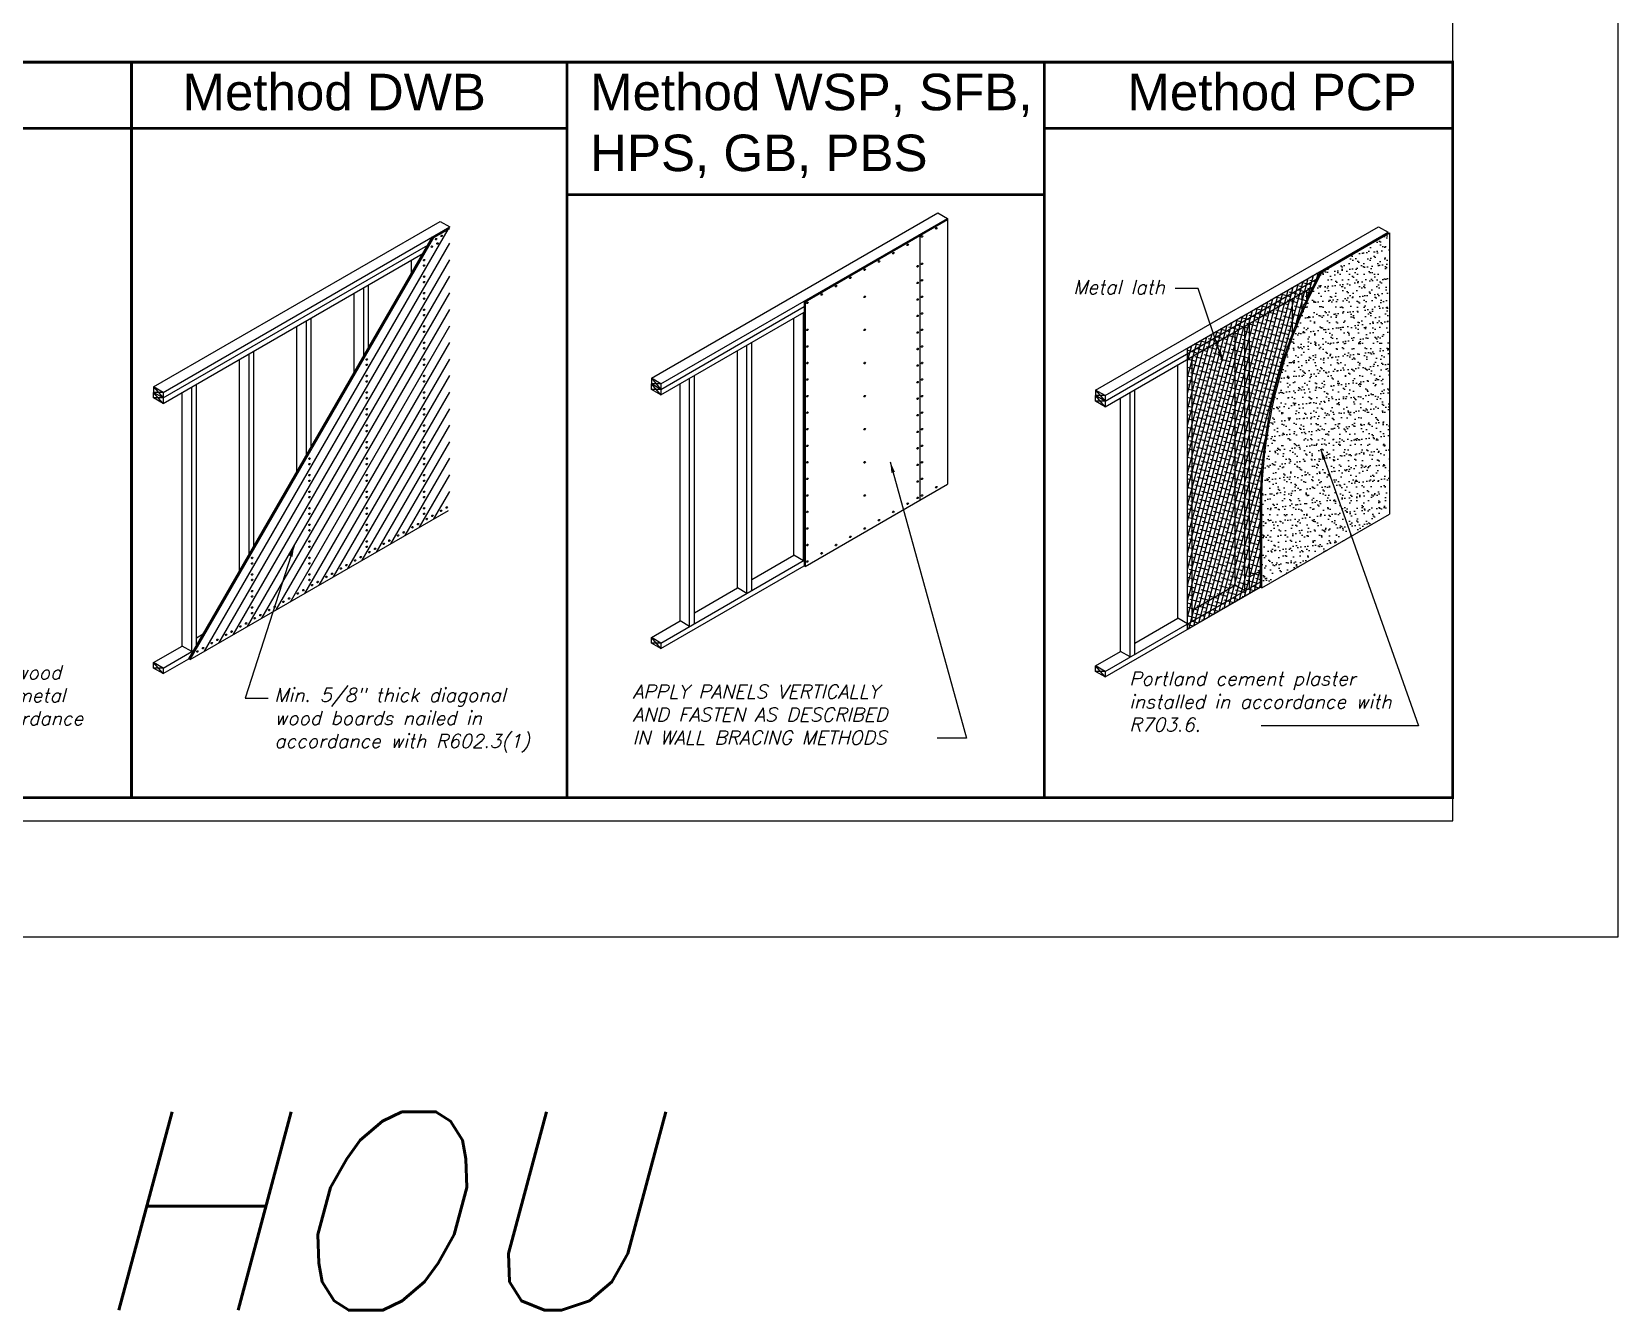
# Model space of a CAD drawing. Header units: inches. Extents: x 683 to 9753, y -6805 to 20230.
# Drawn here: x 7378 to 7953, y -4331 to -3867 of the extents above; entities that cross this region are included whole.
import ezdxf

# ---------------------------------------------------------------- set-up
doc = ezdxf.new("R2010")
doc.units = ezdxf.units.IN
doc.header["$LTSCALE"] = 48
doc.header["$MEASUREMENT"] = 0
doc.layers.get('Defpoints').update_dxf_attribs({"color": 251})
for name, color, linetype in [('DPIS-BL', 9, 'Continuous'), ('DPIS-DIM', 7, 'Continuous'), ('DPIS-TEXT', 7, 'Continuous'), ('FPTEXT', 2, 'Continuous')]:
    doc.layers.add(name, color=color, linetype=linetype)
doc.styles.add('SHEETNAME', font='arial.ttf', dxfattribs={"height": 4})
doc.styles.add('SIMPLEX', font='simplex.shx', dxfattribs={"oblique": 15, "height": 4})
doc.dimstyles.get("Standard").update_dxf_attribs({"dimtxt": 4, "dimasz": 4, "dimexe": 3, "dimexo": 2, "dimgap": 2, "dimtad": 1, "dimdec": 4, "dimrnd": 0.125, "dimzin": 3, "dimdsep": 46, "dimlunit": 4, "dimtxsty": 'SIMPLEX', "dimblk": 'ARCHTICK', "dimcen": 3, "dimdle": 3, "dimclrd": 2, "dimclre": 2, "dimadec": 0, "dimazin": 0, "dimtfac": 1, "dimtdec": 4, "dimtofl": 0, "dimtmove": 1, "dimatfit": 3, "dimfxl": 1, "dimtolj": 1, "dimtzin": 0, "dimarcsym": 0})

# ---------------------------------------------------------------- blocks, each defined once
blk = doc.blocks.new('_ArchTick')
at = {"color": 0, "const_width": 0.15}
blk.add_lwpolyline([(-0.5, -0.5), (0.5, 0.5)], dxfattribs=at)

msp = doc.modelspace()

# ---------------------------------------------------------------- hatches: boundary and pattern name
at = {"layer": 'DPIS-TEXT'}
h = msp.add_hatch(dxfattribs=at)
h.set_pattern_fill('AR-SAND', color=5, scale=2, style=0)
h.set_pattern_definition([(37.5, (844.4212, -4037.502), (-0.1259867, 3.8536475), [0, -3.04, 0, -3.4, 0, -3.25]), (7.5, (844.421, -4037.502), (3.5395534, 5.644292), [0, -1.64, 0, -2.74, 0, -1.05]), (327.5, (841.9612, -4037.502), (6.2282837, 0.0113181), [0, -1, 0, -3.6, 0, -4.7]), (317.5, (841.961, -4037.502), (6.0122532, 1.755351), [0, -0.5, 0, -2.36, 0, -2.7])])
h.paths.add_polyline_path([(7823.44579, -4040.71563), (7823.44579, -4068.95795), (7869.74773, -4042.22551), (7869.74773, -3940.22551), (7845.4123, -3954.27558, 0.125074371)])
h = msp.add_hatch(dxfattribs=at)
h.set_pattern_fill('ANSI38', color=8, scale=12, angle=30, style=0)
h.set_pattern_definition([(75, (605.408, -4037.502), (-1.44888874, 0.38822857), []), (165, (605.408, -4037.502), (-3.28600605, -0.6724316), [3.75, -2.25])])
h.paths.add_polyline_path([(7844.97929, -3954.02558), (7796.56858, -3981.97551), (7796.56858, -4083.97551), (7823.01278, -4068.70795), (7823.01278, -4040.46563, -0.125074371)])

# ---------------------------------------------------------------- linework, layer by layer
for p, q in [((7602.18125, -3992.94054), (7706.1043, -3932.94054)), ((7706.1043, -3932.94054), (7709.5684, -3934.94054)), ((7421.71135, -3996.02996), (7525.6344, -3936.02996)), ((7425.17545, -3998.02996), (7529.0985, -3938.02996)), ((7525.6344, -3936.02996), (7529.0985, -3938.02996)), ((7528.02731, -3938.64841), (7528.52936, -3938.93827)), ((7763.21597, -3997.23166), (7865.85061, -3937.97551)), ((7865.85061, -3937.97551), (7869.31472, -3939.97551)), ((7425.17545, -4000.02996), (7521.09911, -3944.64841)), ((7522.83116, -3941.64841), (7523.33321, -3941.93827)), ((7425.17545, -4002.02996), (7519.36706, -3947.64841)), ((7515.24209, -3954.79307), (7515.24209, -3950.02996)), ((7518.70619, -3948.79307), (7518.70619, -3948.02996)), ((7766.68007, -3999.23166), (7844.96611, -3954.03319)), ((7766.68007, -4001.23166), (7843.44484, -3956.9115)), ((7494.45748, -3990.79307), (7494.45748, -3962.02996)), ((7497.92158, -3984.79307), (7497.92158, -3960.02996)), ((7499.65363, -3981.79307), (7499.65363, -3959.02996)), ((7766.68007, -4003.23166), (7842.00287, -3959.74402)), ((7838.1378, -3968.02092), (7838.1378, -3961.97551)), ((7839.86985, -3964.17642), (7839.86985, -3960.97551)), ((7605.64535, -3994.94054), (7657.60688, -3964.94054)), ((7605.64535, -3996.94054), (7657.60688, -3966.94054)), ((7834.6737, -3976.53894), (7834.6737, -3963.97551)), ((7473.67287, -4026.79307), (7473.67287, -3974.02996)), ((7477.13697, -4020.79307), (7477.13697, -3972.02996)), ((7478.86902, -4017.79307), (7478.86902, -3971.02996)), ((7605.64535, -3998.94054), (7657.60688, -3968.94054)), ((7653.82413, -4057.12451), (7653.82413, -3971.12451)), ((7657.28824, -4059.12451), (7657.28824, -3969.12451)), ((7817.35319, -4069.97551), (7817.35319, -3973.97551)), ((7819.08524, -4068.97551), (7819.08524, -3972.97551)), ((7638.55432, -4069.94054), (7638.55432, -3979.94054)), ((7813.88909, -4067.97551), (7813.88909, -3975.97551)), ((7456.35236, -4056.79307), (7456.35236, -3984.02996)), ((7458.08441, -4053.79307), (7458.08441, -3983.02996)), ((7633.35817, -4068.94054), (7633.35817, -3982.94054)), ((7636.82227, -4070.94054), (7636.82227, -3980.94054)), ((7798.30063, -4080.97551), (7798.30063, -3984.97551)), ((7452.88826, -4062.79307), (7452.88826, -3986.02996)), ((7793.10448, -4079.97551), (7793.10448, -3987.97551)), ((7796.56858, -4081.97551), (7796.56858, -3985.97551)), ((7425.17545, -3998.02996), (7421.71135, -3996.02996)), ((7421.71135, -3996.02996), (7421.71135, -3998.02996)), ((7421.71135, -3996.02996), (7425.17545, -4000.02996)), ((7435.56775, -4092.02996), (7435.56775, -3996.02996)), ((7437.2998, -4089.79307), (7437.2998, -3995.02996)), ((7605.64535, -3994.94054), (7602.18125, -3992.94054)), ((7602.18125, -3992.94054), (7602.18125, -3994.94054)), ((7602.18125, -3992.94054), (7605.64535, -3996.94054)), ((7605.64535, -3996.94054), (7602.18125, -3994.94054)), ((7602.18125, -3996.94054), (7602.18125, -3994.94054)), ((7605.64535, -3994.94054), (7602.18125, -3994.94054)), ((7605.64535, -3998.94054), (7602.18125, -3994.94054)), ((7605.64535, -3998.94054), (7602.18125, -3996.94054)), ((7605.64535, -3996.94054), (7602.18125, -3996.94054)), ((7605.64535, -3994.94054), (7605.64535, -3996.94054)), ((7605.64535, -3996.94054), (7605.64535, -3998.94054)), ((7612.57356, -4080.94054), (7612.57356, -3994.94054)), ((7616.03766, -4082.94054), (7616.03766, -3992.94054)), ((7617.76971, -4081.94054), (7617.76971, -3991.94054)), ((7766.68007, -3999.23166), (7763.21597, -3997.23166)), ((7763.21597, -3997.23166), (7763.21597, -3999.23166)), ((7763.21597, -3997.23166), (7766.68007, -4001.23166)), ((7777.51602, -4092.97551), (7777.51602, -3996.97551)), ((7425.17545, -4000.02996), (7421.71135, -3998.02996)), ((7421.71135, -4000.02996), (7421.71135, -3998.02996)), ((7425.17545, -3998.02996), (7421.71135, -3998.02996)), ((7425.17545, -4002.02996), (7421.71135, -3998.02996)), ((7425.17545, -4002.02996), (7421.71135, -4000.02996)), ((7425.17545, -4000.02996), (7421.71135, -4000.02996)), ((7425.17545, -3998.02996), (7425.17545, -4000.02996)), ((7425.17545, -4000.02996), (7425.17545, -4002.02996)), ((7432.10365, -4090.02996), (7432.10365, -3998.02996)), ((7766.68007, -4001.23166), (7763.21597, -3999.23166)), ((7763.21597, -4001.23166), (7763.21597, -3999.23166)), ((7766.68007, -3999.23166), (7763.21597, -3999.23166)), ((7766.68007, -4003.23166), (7763.21597, -3999.23166)), ((7766.68007, -4003.23166), (7763.21597, -4001.23166)), ((7766.68007, -4001.23166), (7763.21597, -4001.23166)), ((7766.68007, -3999.23166), (7766.68007, -4001.23166)), ((7766.68007, -4001.23166), (7766.68007, -4003.23166)), ((7772.31987, -4091.97551), (7772.31987, -3999.97551)), ((7775.78397, -4093.97551), (7775.78397, -3997.97551)), ((7434.99862, -4094.93827), (7528.59645, -4040.89954)), ((7605.64535, -4088.94054), (7657.60688, -4058.94054)), ((7638.55432, -4065.94054), (7653.82413, -4057.12451)), ((7657.28824, -4059.12451), (7653.82413, -4057.12451)), ((7605.64535, -4090.94054), (7657.60688, -4060.94054)), ((7819.08524, -4064.97551), (7823.01278, -4062.70795)), ((7617.76971, -4077.94054), (7633.35817, -4068.94054)), ((7636.82227, -4070.94054), (7633.35817, -4068.94054)), ((7766.68007, -4099.23166), (7823.01278, -4066.70795)), ((7766.68007, -4101.23166), (7823.01278, -4068.70795)), ((7798.30063, -4076.97551), (7813.88909, -4067.97551)), ((7817.35319, -4069.97551), (7813.88909, -4067.97551)), ((7602.18125, -4086.94054), (7612.57356, -4080.94054)), ((7616.03766, -4082.94054), (7612.57356, -4080.94054)), ((7777.51602, -4088.97551), (7793.10448, -4079.97551)), ((7796.56858, -4081.97551), (7793.10448, -4079.97551)), ((7437.2998, -4087.02996), (7439.69272, -4085.64841)), ((7605.64535, -4088.94054), (7602.18125, -4086.94054)), ((7602.18125, -4088.94054), (7602.18125, -4086.94054)), ((7605.64535, -4090.94054), (7602.18125, -4086.94054)), ((7605.64535, -4090.94054), (7602.18125, -4088.94054)), ((7605.64535, -4088.94054), (7602.18125, -4088.94054)), ((7605.64535, -4088.94054), (7605.64535, -4090.94054)), ((7421.71135, -4096.02996), (7432.10365, -4090.02996)), ((7425.17545, -4098.02996), (7436.22862, -4091.64841)), ((7425.17545, -4100.02996), (7434.49657, -4094.64841)), ((7435.56775, -4092.02996), (7432.10365, -4090.02996)), ((7434.99862, -4094.93827), (7434.49657, -4094.64841)), ((7763.21597, -4097.23166), (7772.31987, -4091.97551)), ((7775.78397, -4093.97551), (7772.31987, -4091.97551)), ((7425.17545, -4098.02996), (7421.71135, -4096.02996)), ((7421.71135, -4098.02996), (7421.71135, -4096.02996)), ((7425.17545, -4100.02996), (7421.71135, -4096.02996)), ((7425.17545, -4100.02996), (7421.71135, -4098.02996)), ((7425.17545, -4098.02996), (7421.71135, -4098.02996)), ((7425.17545, -4098.02996), (7425.17545, -4100.02996)), ((7766.68007, -4099.23166), (7763.21597, -4097.23166)), ((7763.21597, -4099.23166), (7763.21597, -4097.23166)), ((7766.68007, -4101.23166), (7763.21597, -4097.23166)), ((7766.68007, -4101.23166), (7763.21597, -4099.23166)), ((7766.68007, -4099.23166), (7763.21597, -4099.23166)), ((7766.68007, -4099.23166), (7766.68007, -4101.23166))]:
    msp.add_line(p, q)
at = {"layer": 'Defpoints', "color": 2}
msp.add_line((7869.74773, -3940.22551), (7869.74773, -4042.22551), dxfattribs=at)
at = {"layer": 'Defpoints', "color": 251}
for points in [[(6392.72188, -3121.41948), (6392.72188, -4195.41948), (7952.72188, -4195.41948), (7952.72188, -3121.41948)], [(6392.72188, -3121.41948), (6392.72188, -4195.41948), (7952.72188, -4195.41948), (7952.72188, -3121.41948)], [(6428.72188, -3149.03411), (6428.72188, -4145.03411), (7892.72188, -4145.03411), (7892.72188, -3149.03411)], [(6428.72188, -3157.41948), (6428.72188, -4153.41948), (7892.72188, -4153.41948), (7892.72188, -3157.41948)], [(6428.72188, -3157.41948), (6428.72188, -4153.41948), (7892.72188, -4153.41948), (7892.72188, -3157.41948)]]:
    msp.add_lwpolyline(points, close=True, dxfattribs=at)
at = {"layer": 'DPIS-BL', "const_width": 1}
for points in [[(7239.45589, -3878.28777), (7413.72009, -3878.28777), (7413.72009, -4145.03411), (7239.45589, -4145.03411)], [(7413.72009, -3878.28777), (7571.60439, -3878.28777), (7571.60439, -4145.03411), (7413.72009, -4145.03411)], [(7571.60439, -3878.28777), (7744.6466, -3878.28777), (7744.6466, -4145.03411), (7571.60439, -4145.03411)], [(7744.6466, -3878.28777), (7892.72188, -3878.28777), (7892.72188, -4145.03411), (7744.6466, -4145.03411)]]:
    msp.add_lwpolyline(points, close=True, dxfattribs=at)
for points in [[(7413.72009, -3902.33115), (7239.45589, -3902.33115)], [(7571.60439, -3902.33115), (7413.72009, -3902.33115)], [(7892.72188, -3902.33115), (7744.6466, -3902.33115)], [(7744.6466, -3926.37454), (7571.60439, -3926.37454)]]:
    msp.add_lwpolyline(points, dxfattribs=at)
at = {"layer": 'DPIS-TEXT'}
for p, q in [((7440.19477, -4091.93827), (7528.52936, -3938.93827)), ((7523.33321, -3941.93827), (7529.0985, -3938.60968)), ((7434.49657, -4094.64841), (7522.83116, -3941.64841)), ((7434.99862, -4094.93827), (7523.33321, -3941.93827)), ((7445.39093, -4088.93827), (7529.0985, -3943.9525)), ((7450.58708, -4085.93827), (7529.0985, -3949.9525)), ((7455.78323, -4082.93827), (7529.0985, -3955.9525)), ((7460.97938, -4079.93827), (7529.0985, -3961.9525)), ((7466.17554, -4076.93827), (7529.0985, -3967.9525)), ((7471.37169, -4073.93827), (7529.0985, -3973.9525)), ((7476.56784, -4070.93827), (7529.0985, -3979.9525)), ((7481.76399, -4067.93827), (7529.0985, -3985.9525)), ((7486.96014, -4064.93827), (7529.0985, -3991.9525)), ((7492.1563, -4061.93827), (7529.0985, -3997.9525)), ((7497.35245, -4058.93827), (7529.0985, -4003.9525)), ((7502.5486, -4055.93827), (7529.0985, -4009.9525)), ((7507.74475, -4052.93827), (7529.0985, -4015.9525)), ((7512.94091, -4049.93827), (7529.0985, -4021.9525)), ((7518.13706, -4046.93827), (7529.0985, -4027.9525)), ((7523.33321, -4043.93827), (7529.0985, -4033.9525))]:
    msp.add_line(p, q, dxfattribs=at)
at = {"layer": 'DPIS-TEXT', "color": 1}
for p, q in [((7657.60688, -3964.94054), (7709.5684, -3934.94054)), ((7657.98576, -3965.15929), (7709.5684, -3935.37804)), ((7709.5684, -3934.94054), (7709.5684, -4031.37804)), ((7699.55498, -3941.15929), (7699.1761, -3940.94054)), ((7699.55498, -3941.15929), (7699.55498, -4037.15929)), ((7657.98576, -3965.15929), (7657.60688, -3964.94054)), ((7657.60688, -3964.94054), (7657.60688, -4060.94054)), ((7657.98576, -3965.15929), (7657.98576, -4061.15929)), ((7657.98576, -4061.15929), (7709.5684, -4031.37804)), ((7657.98576, -4061.15929), (7657.60688, -4060.94054))]:
    msp.add_line(p, q, dxfattribs=at)
at = {"layer": 'DPIS-TEXT', "color": 5}
for p, q in [((7796.56858, -3981.97551), (7869.31472, -3939.97551)), ((7845.4123, -3954.27558), (7869.74773, -3940.22551)), ((7845.4123, -3954.27558), (7844.97309, -3954.03699)), ((7796.56858, -4083.97551), (7796.56858, -3981.97551)), ((7823.44579, -4068.95795), (7869.74773, -4042.22551)), ((7823.01278, -4068.70795), (7796.56858, -4083.97551)), ((7823.44579, -4068.95795), (7823.01278, -4068.70795))]:
    msp.add_line(p, q, dxfattribs=at)
for points in [[(7823.01278, -4068.70795), (7823.01278, -4040.46563, -0.125074371), (7844.97929, -3954.02558, -1.620252617)], [(7823.44579, -4068.95795), (7823.44579, -4040.71563, -0.125074371), (7845.4123, -3954.27558, -1.620252617)]]:
    msp.add_lwpolyline(points, format="xyb", dxfattribs=at)
at = {"layer": 'DPIS-TEXT'}
for centre in [(7705.50123, -3938.54417), (7522.6299, -3945.19406), (7524.14305, -3942.47933), (7524.65266, -3944.02622), (7526.16581, -3941.31149), (7695.10893, -3944.54417), (7700.30508, -3941.54417), (7519.80239, -3950.09145), (7684.71662, -3950.54417), (7689.91277, -3947.54417), (7700.30508, -3951.40071), (7519.80239, -3952.07893), (7519.80239, -3956.09145), (7674.32432, -3956.54417), (7679.52047, -3953.54417), (7698.70716, -3952.32327), (7700.30508, -3957.40071), (7519.80239, -3958.07893), (7519.80239, -3962.09145), (7663.93201, -3962.54417), (7669.12816, -3959.54417), (7698.70716, -3958.32327), (7519.80239, -3964.07893), (7519.80239, -3968.09145), (7658.73586, -3965.54417), (7679.52047, -3963.40071), (7698.70716, -3964.32327), (7700.30508, -3963.40071), (7519.80239, -3970.07893), (7519.80239, -3974.09145), (7698.70716, -3970.32327), (7700.30508, -3969.40071), (7519.80239, -3976.07893), (7519.80239, -3980.09145), (7658.73586, -3975.40071), (7679.52047, -3975.40071), (7698.70716, -3976.32327), (7700.30508, -3975.40071), (7499.01778, -3986.09145), (7519.80239, -3982.07893), (7519.80239, -3986.09145), (7658.73586, -3981.40071), (7698.70716, -3982.32327), (7700.30508, -3981.40071), (7499.01778, -3988.07893), (7519.80239, -3988.07893), (7658.73586, -3987.40071), (7679.52047, -3987.40071), (7698.70716, -3988.32327), (7700.30508, -3987.40071), (7499.01778, -3992.09145), (7499.01778, -3994.07893), (7519.80239, -3992.09145), (7519.80239, -3994.07893), (7658.73586, -3993.40071), (7698.70716, -3994.32327), (7700.30508, -3993.40071), (7499.01778, -3998.09145), (7499.01778, -4000.07893), (7519.80239, -3998.09145), (7519.80239, -4000.07893), (7658.73586, -3999.40071), (7679.52047, -3999.40071), (7698.70716, -4000.32327), (7700.30508, -3999.40071), (7499.01778, -4004.09145), (7499.01778, -4006.07893), (7519.80239, -4004.09145), (7519.80239, -4006.07893), (7658.73586, -4005.40071), (7698.70716, -4006.32327), (7700.30508, -4005.40071), (7499.01778, -4010.09145), (7499.01778, -4012.07893), (7519.80239, -4010.09145), (7519.80239, -4012.07893), (7658.73586, -4011.40071), (7679.52047, -4011.40071), (7698.70716, -4012.32327), (7700.30508, -4011.40071), (7499.01778, -4016.09145), (7499.01778, -4018.07893), (7519.80239, -4016.09145), (7519.80239, -4018.07893), (7658.73586, -4017.40071), (7698.70716, -4018.32327), (7700.30508, -4017.40071), (7478.23317, -4022.09145), (7478.23317, -4024.07893), (7499.01778, -4022.09145), (7499.01778, -4024.07893), (7519.80239, -4022.09145), (7519.80239, -4024.07893), (7658.73586, -4023.40071), (7679.52047, -4023.40071), (7698.70716, -4024.32327), (7700.30508, -4023.40071), (7478.23317, -4028.09145), (7478.23317, -4030.07893), (7499.01778, -4028.09145), (7499.01778, -4030.07893), (7519.80239, -4028.09145), (7519.80239, -4030.07893), (7658.73586, -4029.40071), (7698.70716, -4030.32327), (7700.30508, -4029.40071), (7478.23317, -4034.09145), (7478.23317, -4036.07893), (7499.01778, -4034.09145), (7499.01778, -4036.07893), (7519.80239, -4034.09145), (7519.80239, -4036.07893), (7658.73586, -4035.40071), (7679.52047, -4035.40071), (7698.70716, -4036.32327), (7700.30508, -4035.40071), (7705.50123, -4032.40071), (7478.23317, -4040.09145), (7478.23317, -4042.07893), (7499.01778, -4040.09145), (7499.01778, -4042.07893), (7519.80239, -4040.09145), (7519.80239, -4042.07893), (7522.7908, -4042.80691), (7525.96419, -4040.97476), (7527.98696, -4039.80691), (7658.73586, -4041.40071), (7689.91277, -4041.40071), (7695.10893, -4038.40071), (7478.23317, -4046.09145), (7478.23317, -4048.07893), (7499.01778, -4046.09145), (7499.01778, -4048.07893), (7512.3985, -4048.80691), (7515.57189, -4046.97476), (7517.59465, -4045.80691), (7520.76804, -4043.97476), (7658.73586, -4047.40071), (7679.52047, -4047.40071), (7684.71662, -4044.40071), (7478.23317, -4052.09145), (7478.23317, -4054.07893), (7499.01778, -4052.09145), (7499.01778, -4054.07893), (7502.00619, -4054.80691), (7505.17958, -4052.97476), (7507.20235, -4051.80691), (7510.37574, -4049.97476), (7658.73586, -4053.40071), (7669.12816, -4053.40071), (7674.32432, -4050.40071), (7457.44856, -4058.09145), (7457.44856, -4060.07893), (7478.23317, -4058.09145), (7478.23317, -4060.07893), (7491.6533, -4060.73865), (7494.78728, -4058.97476), (7496.81004, -4057.80691), (7499.98343, -4055.97476), (7658.73586, -4059.40071), (7663.93201, -4056.40071), (7457.44856, -4064.09145), (7457.44856, -4066.07893), (7478.23317, -4064.09145), (7478.23317, -4066.07893), (7484.39497, -4064.97476), (7486.41774, -4063.80691), (7489.63054, -4061.90649), (7457.44856, -4070.09145), (7457.44856, -4072.07893), (7474.00267, -4070.97476), (7476.02543, -4069.80691), (7479.19882, -4067.97476), (7481.22158, -4066.80691), (7457.44856, -4076.09145), (7457.44856, -4078.07893), (7463.61037, -4076.97476), (7465.63313, -4075.80691), (7468.80652, -4073.97476), (7470.82928, -4072.80691), (7453.21806, -4082.97476), (7455.24082, -4081.80691), (7458.41421, -4079.97476), (7460.43697, -4078.80691), (7442.82576, -4088.97476), (7444.84852, -4087.80691), (7448.02191, -4085.97476), (7450.04467, -4084.80691), (7437.6296, -4091.97476), (7439.65236, -4090.80691)]:
    msp.add_ellipse(centre, major_axis=(0.14808, 0.25649), ratio=0.767591879, dxfattribs=at)

# ---------------------------------------------------------------- texts
at = {"layer": 'DPIS-TEXT', "color": 4, "style": 'SIMPLEX', "oblique": 15}
msp.add_text('FR-03 CITY OF HOU ', height=72, dxfattribs=at).set_placement((6606.87693, -4330.89561))
at = {"layer": 'DPIS-TEXT', "char_height": 5, "style": 'SIMPLEX'}
for s, insert, width, attachment_point in [('\\A1;Metal lath', (7788.32806, -3957.38388), 105.9619019, 3), ('\\A1;Nominal 1"x4" let-wood brace or approved metal strap nailed in accordance with R602.3(1)', (7304.87916, -4097.089), 105.9619019, 1), ('\\A1;Portland cement plaster installed in accordance with R703.6.', (7775.36642, -4099.35612), 105.9619019, 1), ('\\A1;Min. 5/8" thick diagonal wood boards nailed in accordance with R602.3(1)', (7465.48379, -4105.30397), 105.9619019, 1), ('\\A1;APPLY PANELS VERTICALLY AND FASTEN AS DESCRIBED IN WALL BRACING METHODS', (7595.35574, -4104.04818), 107.3314784, 1)]:
    msp.add_mtext(s, dxfattribs=dict(at, insert=insert, width=width, attachment_point=attachment_point))
at = {"layer": 'FPTEXT', "char_height": 13.2437304, "width": 520.1071309, "attachment_point": 1, "style": 'SHEETNAME'}
for s, insert in [('\\A1;Method DWB', (7432.20365, -3882.49043)), ('\\A1;Method WSP, SFB, \\PHPS, GB, PBS', (7579.97779, -3882.49043)), ('\\A1;Method PCP', (7774.75569, -3882.49043))]:
    msp.add_mtext(s, dxfattribs=dict(at, insert=insert))

# ---------------------------------------------------------------- leaders
at = {"layer": 'DPIS-DIM', "color": 2}
for points in [[(7809.32275, -3986.894), (7800.46797, -3960.31515), (7792.14175, -3960.31515)], [(7844.77259, -4018.53905), (7880.27978, -4118.90905), (7823.24155, -4118.90905)], [(7688.78569, -4023.21421), (7716.47027, -4123.48534), (7705.79236, -4123.48534)], [(7472.70327, -4053.63191), (7454.98341, -4108.90022), (7463.30963, -4108.90022)]]:
    msp.add_leader(points, dimstyle='Standard', override={"dimscale": 1, "dimtad": 0}, dxfattribs=at)

doc.saveas('drawing.dxf')
